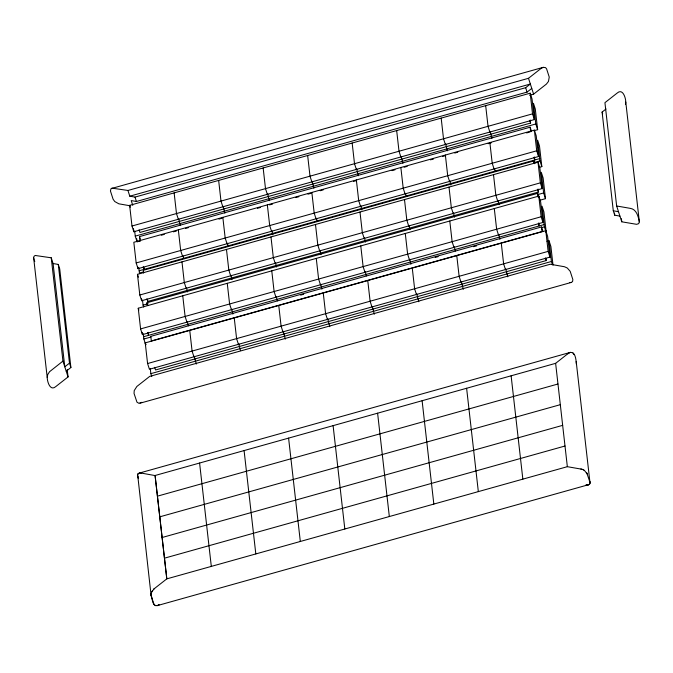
<?xml version="1.0" encoding="UTF-8"?>
<svg xmlns="http://www.w3.org/2000/svg" width="673" height="673" viewBox="0 0 673 673"><rect width="100%" height="100%" fill="white"/><g stroke="black" fill="none" stroke-linecap="round" stroke-linejoin="round"><path stroke-width="1.01" d="M590.028 483.021L576.189 361.519M639.35 221.838L638.685 223.638L636.65 224.328L621.768 221.812L616.645 205.98L604.934 102.675L617.116 93.11C622.761 87.978 625.73 97.787 625.781 102.103L639.35 221.838C638.29 216.639 636.608 209.16 630.18 208.344L616.645 205.98M67.224 369.628L68.057 376.939L55.876 386.504C50.231 391.627 47.27 381.81 47.219 377.503L33.65 257.776L34.003 256.337L35.198 255.471L51.241 257.801L53.083 263.522L64.793 366.819L69.479 363.134L58.29 264.439L53.083 263.522M157.171 605.658C151.997 606.213 152.594 598.457 151.072 595.252L137.62 474.457M154.1 604.623L151.164 595.899L151.164 593.83M576.382 364.194C576.071 360.417 575.684 351.743 570.376 352.374L139.033 473.161L137.864 474.103M151.164 593.813L151.61 592.307M625.511 104.298L625.781 102.103M589.388 484.341L590.036 483.071L589.767 481.346M151.61 592.29L153.999 588.9L166.811 578.864L567.347 466.683L581.573 469.174M137.645 474.532L137.839 474.036M589.691 483.929L589.91 483.508M151.963 591.55L152.384 590.818M153.41 589.489L154.63 588.429M529.567 95.272L533.613 94.136L546.417 84.075L548.453 81.441L549.244 77.075L546.594 68.865L545.517 67.611L543.246 67.342L111.02 188.633L110.439 190.997L113.089 199.208L114.763 201.538L118.835 203.81L130.015 205.77M619.917 216.1L614.71 215.183L613.288 210.784L602.099 112.08L606.003 109.009M51.241 257.801L62.942 361.098L49.55 371.723L47.749 374.541L47.219 377.503M68.057 376.939L66.215 371.218L70.892 367.534L59.712 268.838L58.29 264.439M111.903 188.129L127.946 190.467L528.498 78.304L541.302 68.242L543.246 67.342M129.796 196.188L135.004 197.096L525.655 87.7L530.341 84.024L129.796 196.188L127.946 190.467M132.758 205.349L131.218 200.579L136.417 201.496L527.077 92.1L531.763 88.424M140.85 473.01L155.101 475.575L166.811 578.864L155.076 475.5L555.629 363.336L568.433 353.275L570.376 352.374M567.802 353.762L569.072 352.879M138.175 473.742L139.58 473.026M141.986 402.303L138.823 403.278L136.981 402.185L134.045 393.461L134.221 390.609L136.871 386.462L149.684 376.409L550.228 264.245L564.454 266.735L567.28 267.997L570.199 271.328L572.849 279.539L572.58 281.541L571.385 282.408L140.043 403.203M157.81 605.439L159.114 604.758L157.162 605.641L588.976 484.585M129.637 205.349L530.181 93.185L532.032 98.906L534.379 119.575L133.826 231.739L131.984 226.019L129.637 205.349L130.251 207.25M131.984 226.019L532.528 113.855L530.181 93.185M530.248 120.046L530.593 123.058L139.934 232.454L139.084 229.813M140.127 241.001L137.099 241.851L135.248 236.13L535.801 123.975L533.453 103.306L535.296 109.018L537.643 129.687L533.596 130.823M140.001 241.195L139.479 236.602L530.139 127.205L531.561 131.605M534.37 130.116L133.826 242.28L136.173 262.95L138.015 268.662L538.568 156.498L536.221 135.828L534.37 130.116L536.718 150.786L538.568 156.498M161.259 235.239L164.296 234.389M173.398 231.84L176.435 230.99M185.546 228.441L188.583 227.583M218.944 219.087L221.981 218.237M257.406 208.319L260.443 207.469M269.545 204.912L272.582 204.062M295.859 197.542L298.896 196.693M308.007 194.144L311.044 193.294M320.155 190.745L323.183 189.895M353.552 181.39L356.589 180.541M392.006 170.622L395.043 169.773M404.153 167.224L407.19 166.374M430.468 159.854L433.505 159.005M442.607 156.456L445.644 155.606M454.755 153.049L457.791 152.199M488.152 143.702L491.189 142.853M526.614 132.934L529.651 132.076M136.173 262.95L536.718 150.786M139.176 270.765L539.729 158.601M534.816 163.556L533.967 160.914L143.307 270.31L143.618 273.07M143.484 271.934L139.437 273.061L138.831 267.703M533.916 162.597L539.99 160.897L537.643 140.228L539.485 145.948L541.832 166.618L539.813 167.182M137.46 274.34L538.013 162.176L539.855 167.897L542.202 188.558L141.658 300.722L139.807 295.01L137.46 274.34L138.386 277.2M139.807 295.01L540.352 182.846L538.013 162.176M146.907 298.804L147.757 301.445L538.417 192.049L538.072 189.037M147.294 305.492L146.983 302.741L537.643 193.344L539.065 197.744M143.694 307.031L143.071 305.121L148.136 303.708M537.55 194.657L543.624 192.958L541.277 172.288L543.128 178.008L545.466 198.678L540.411 200.091M138.251 308.242L538.795 196.079L540.646 201.791L542.985 222.46L142.44 334.624L140.59 328.912L138.251 308.242L138.865 310.144M140.59 328.912L541.142 216.748L538.795 196.079M143.601 336.727L544.146 224.563M541.454 226.969L150.802 336.357L151.324 340.95L541.975 231.562L541.454 226.969L542.875 231.369M145.469 342.675L145.704 344.744L143.862 339.024L150.937 337.038M300.638 295.119L303.674 294.269M435.17 257.448L438.199 256.598M473.607 246.688L476.635 245.838M541.37 227.71L544.407 226.86L542.059 206.19L543.91 211.911L546.257 232.58M145.233 342.868L545.786 230.704L547.629 236.425L549.976 257.094L149.431 369.258L147.58 363.538L145.233 342.868L145.856 344.769M547.031 241.388L549.05 240.825L550.901 246.537L553.013 265.145M147.58 363.538L548.133 251.374L545.786 230.704M545.963 258.567L546.19 260.577L155.53 369.973L154.681 367.332M151.77 376.51L150.853 373.65L551.397 261.494L549.05 240.825M157.423 496.169L557.967 384.005M159.77 516.839L560.315 404.675M162.109 537.508L562.662 425.344M164.456 558.178L565.009 446.014M571.385 282.408L569.568 282.567M588.496 484.804L585.99 484.838M588.505 484.846L586.679 484.955M139.605 473.102L141.566 473.203M613.288 210.784L618.495 211.701M580.866 469.005L582.288 469.375M155.943 605.717L154.891 605.372M582.28 469.333L583.718 470.015M583.701 469.973L584.4 470.435M584.391 470.393L587.495 474.314M573.076 352.972L573.909 354.478M586.646 472.572L590.036 482.499M602.099 112.08L602.672 113.838M528.498 78.304L533.613 94.136M525.655 87.7L527.077 92.1M532.528 113.855L534.379 119.575M535.801 123.975L537.643 129.687M529.735 120.417L530.593 123.058M539.99 160.897L541.832 166.618M533.925 157.347L534.783 159.989L534.438 156.977M540.352 182.846L542.202 188.558M543.624 192.958L545.466 198.678M537.567 189.407L538.417 192.049M541.142 216.748L542.985 222.46M544.407 226.86L545.946 231.63M548.133 251.374L549.976 257.094M551.397 261.494L552.323 264.346M538.35 223.31L539.199 225.951L538.863 222.94M545.34 257.936L546.19 260.577M490.18 131.496L491.904 138.344M489.868 132.034L488.026 126.314L485.679 105.644M494.369 168.427L495.219 171.068M494.058 168.965L492.215 163.245L489.868 142.575M498.003 200.487L499.03 204.659M497.7 201.025L495.85 195.305L493.502 174.635M498.786 234.389L499.904 239.327M498.483 234.927L496.632 229.207L494.293 208.537M505.776 269.015L507.812 276.813M505.473 269.553L503.623 263.833L501.276 243.163M445.669 143.963L447.402 150.802M445.366 144.502L443.515 138.781L441.177 118.112M449.858 180.886L450.885 185.058M449.556 181.424L447.705 175.712L445.366 155.042M453.501 212.946L454.527 217.118M453.19 213.484L451.347 207.772L449 187.102M454.283 246.848L455.31 251.021M453.972 247.386L452.13 241.674L449.783 221.005M461.274 281.482L463.31 289.272M460.963 282.021L459.121 276.3L456.774 255.631M401.167 156.422L402.9 163.261M400.864 156.96L399.013 151.24L396.666 130.57M405.356 193.353L406.206 195.994M405.045 193.891L403.203 188.171L400.856 167.501M408.991 225.413L410.017 229.586M408.688 225.951L406.837 220.231L404.498 199.561M409.781 259.315L410.892 264.253M409.47 259.854L407.628 254.133L405.281 233.464M416.772 293.941L418.808 301.74M416.461 294.48L414.61 288.759L412.271 268.09M356.665 168.889L358.389 175.729M356.354 169.419L354.511 163.707L352.164 143.038M360.854 205.812L361.881 209.984M360.543 206.35L358.701 200.63L356.354 179.96M364.488 237.872L365.515 242.044M364.177 238.41L362.335 232.69L359.988 212.029M365.271 271.774L366.297 275.947M364.968 272.313L363.117 266.592L360.77 245.923M372.262 306.408L374.297 314.198M371.959 306.938L370.108 301.226L367.761 280.557M312.154 181.348L313.887 188.188M311.851 181.887L310.001 176.166L307.654 155.497M316.344 218.279L317.202 220.912M316.041 218.818L314.19 213.097L311.843 192.428M319.986 250.339L321.013 254.512M319.675 250.878L317.833 245.157L315.486 224.488M320.769 284.242L321.879 289.171M320.457 284.78L318.615 279.059L316.268 258.39M327.759 318.867L329.795 326.666M327.448 319.406L325.606 313.685L323.259 293.016M267.652 193.807L269.377 200.655M267.341 194.346L265.499 188.633L263.151 167.964M271.842 230.738L272.868 234.911M271.53 231.276L269.688 225.556L267.341 204.886M275.476 262.798L276.502 266.971M275.173 263.336L273.322 257.616L270.975 236.946M276.267 296.7L277.284 300.873M275.955 297.239L274.104 291.518L271.766 270.849M283.249 331.326L285.285 339.125M282.946 331.865L281.095 326.153L278.757 305.483M223.15 206.275L224.875 213.114M222.839 206.813L220.988 201.092L218.649 180.423M227.339 243.205L228.189 245.838M227.028 243.735L225.177 238.023L222.839 217.354M230.974 275.265L232 279.43M230.662 275.804L228.82 270.083L226.473 249.414M231.756 309.168L232.866 314.098M231.453 309.698L229.602 303.986L227.255 283.316M238.747 343.794L240.471 350.633M238.435 344.332L236.593 338.612L234.246 317.942M178.639 218.733L180.372 225.581M178.337 219.272L176.486 213.551L174.139 192.882M182.829 255.664L183.679 258.306M182.526 256.203L180.675 250.482L178.328 229.813M186.463 287.724L187.489 291.897M186.16 288.263L184.309 282.542L181.971 261.873M187.254 321.627L188.28 325.799M186.943 322.165L185.1 316.445L182.753 295.775M194.245 356.253L196.28 364.051M193.933 356.791L192.083 351.07L189.744 330.401M135.004 197.096L136.417 201.496M139.479 236.602L140.337 239.235M143.273 266.744L144.123 269.385L143.896 267.374M146.983 302.741L147.841 305.382M147.69 332.706L148.548 335.347M138.352 478.444L137.485 475.466M69.479 363.134L70.892 367.534M34.205 259.803L34.769 261.561M62.942 361.098L66.215 371.218M137.78 476.686L137.511 475.542M33.919 258.92L33.65 257.776M621.406 218.683L621.768 221.812M614.474 213.105L614.71 215.183M530.139 127.205L530.66 131.799M533.967 160.914L534.278 163.674M537.643 193.344L538.064 197.021M555.629 363.336L567.347 466.683M511.118 375.795L522.845 479.142M466.616 388.262L478.335 491.61M422.106 400.721L433.833 504.069M377.603 413.188L389.331 516.536M333.101 425.647L344.82 528.995M288.591 438.115L300.318 541.454M244.089 450.574L255.816 553.921M199.587 463.032L211.305 566.38M147.53 299.435L147.757 301.445M148.203 332.327L148.43 334.338M136.745 238.755L136.981 240.816M134.667 231.032L135.248 236.13M142.499 300.023L143.071 305.121M150.272 368.552L150.853 373.65M133.481 228.677L133.826 231.739M137.847 267.131L138.015 268.662M141.423 298.686L141.658 300.722M143.248 333.665L143.862 339.024M142.18 332.327L142.44 334.624M151.08 594.562L151.08 595.269"/></g></svg>
